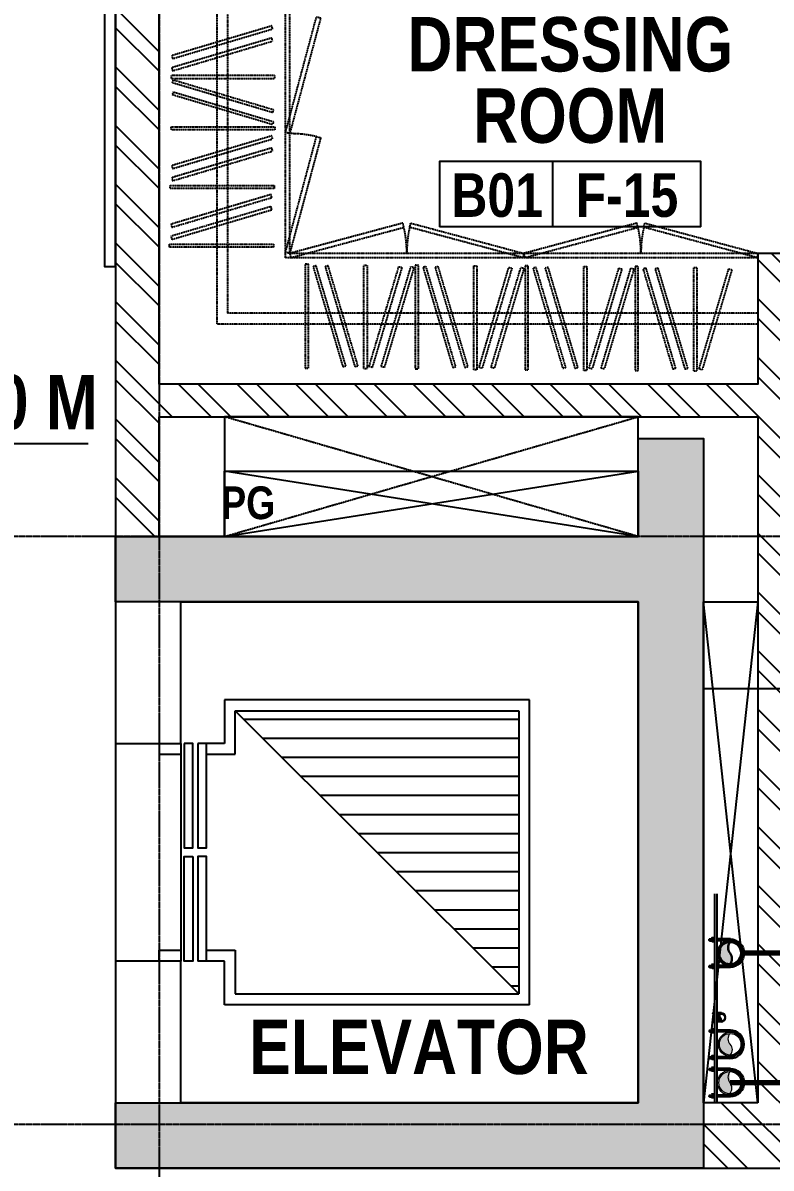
# Model space of a CAD drawing. Header units: millimetres. Extents: x -8500 to 104886, y -7800 to 56500.
# Drawn here: x 53925 to 57360, y 26300 to 31558 of the extents above; entities that cross this region are included whole.
import ezdxf
from ezdxf.enums import TextEntityAlignment as Align

# ---------------------------------------------------------------- set-up
doc = ezdxf.new("R2010")
doc.units = ezdxf.units.MM
doc.header["$LTSCALE"] = 10
doc.set_wipeout_variables(frame=1)
for name, pattern in [('1803 B01 Axis$0$CENTER2', [1.125, 0.75, -0.125, 0.125, -0.125]), ('1803 B01 b03$0$HIDDEN', [0.375, 0.25, -0.125]), ('ACISOWELD', [3, 2, -1]), ('CENTER', [2, 1.25, -0.25, 0.25, -0.25]), ('HIDDEN', [0.375, 0.25, -0.125])]:
    doc.linetypes.add(name, pattern=pattern)
for name, color, linetype in [('1803 B01 Axis$0$AXIS-MEP', 8, '1803 B01 Axis$0$CENTER2'), ('1803 B01 b03$0$COLS-AR', 4, 'Continuous'), ('1803 B01 b03$0$COLS-HATCH-AR', 251, 'Continuous'), ('1803 B01 b03$0$DIM-IN-AR', 251, 'Continuous'), ('1803 B01 b03$0$ELEV1-AR', 6, 'Continuous'), ('1803 B01 b03$0$HATCH-AR', 251, 'Continuous'), ('1803 B01 b03$0$HIDDEN-AR', 43, '1803 B01 b03$0$HIDDEN'), ('1803 B01 b03$0$OPEN-AR', 1, 'Continuous'), ('1803 B01 b03$0$TAG-GENERAL-AR', 181, 'Continuous'), ('1803 B01 b03$0$TAG-ROOM-AR', 181, 'Continuous'), ('1803 B01 b03$0$TXT-AR', 3, 'Continuous'), ('1803 B01 b03$0$WALL-AR', 7, 'Continuous'), ('1803 B01 b03$0$WALL-CAV-AR', 1, 'Continuous'), ('A-FURNITURE', 1, 'Continuous'), ('CEILING', 7, 'Continuous'), ('Ground Floor Plan$0$FURNITURE', 1, 'Continuous'), ('Ground Floor Plan$0$WIPEOUT', 8, 'Continuous'), ('ID-FUR', 1, 'Continuous'), ('ID-HATCH', 8, 'Continuous'), ('PIPE SUPPORT', 12, 'Continuous'), ('SH- WWP', 92, 'Continuous')]:
    doc.layers.add(name, color=color, linetype=linetype)
for name, color, linetype, lineweight in [('cws', 5, 'Continuous', 5), ('SH - CWS', 5, 'Continuous', 5), ('SH - SWP', 10, 'Continuous', 25), ('SH - WWP', 82, 'CENTER', 13), ('SH- SWP', 1, 'Continuous', 15), ('TOILET 3', 10, 'Continuous', 25)]:
    doc.layers.add(name, color=color, linetype=linetype, lineweight=lineweight)
doc.layers.add('Rain water', color=201, linetype='Continuous', lineweight=9, true_color=0xd761ff)
doc.layers.add('SH - RWP', color=201, linetype='Continuous', lineweight=9, true_color=0xd761ff)
doc.styles.add('1803 B01 b03$0$ARABIC1', font='sarb.shx')
doc.styles.add('1803 B01 b03$0$BOLD-SOFT', font='swisscb.ttf')
doc.dimstyles.new('1803 B01 b03$0$1-100', dxfattribs={"dimtxt": 180, "dimasz": 1, "dimexe": 0, "dimexo": 0, "dimgap": 60, "dimtad": 1, "dimdec": 8, "dimlfac": 0.001, "dimblk": '1803 B01 b03$0$DIM-END', "dimcen": 2.5, "dimse1": 1, "dimse2": 1, "dimclrd": 256, "dimclrt": 3, "dimadec": 0, "dimazin": 0, "dimtfac": 1, "dimtdec": 8, "dimtix": 1, "dimtmove": 2, "dimatfit": 0, "dimldrblk": '1803 B01 b03$0$LEADER-ARROW', "dimarcsym": 0})

# ---------------------------------------------------------------- blocks, each defined once
blk = doc.blocks.new('1803 B01 b03$0$1st cols')
at = {"layer": '1803 B01 b03$0$COLS-HATCH-AR'}
h = blk.add_hatch(color=256, dxfattribs=at)
h.dxf.hatch_style = 1
h.paths.add_polyline_path([(54350, 29200), (56750, 29200), (56750, 29650), (57050, 29650), (57050, 26300), (54350, 26300), (54350, 26600), (56750, 26600), (56750, 28900), (54350, 28900)])
at = {"layer": '1803 B01 b03$0$COLS-AR'}
blk.add_lwpolyline([(54350, 29200), (56750, 29200), (56750, 29650), (57050, 29650), (57050, 26300), (54350, 26300), (54350, 26600), (56750, 26600), (56750, 28900), (54350, 28900), (54350, 29200)], dxfattribs=at)
blk = doc.blocks.new('1803 B01 Axis$0$1803 B01 AXIS')
for p, q in [((54550, 55300), (54550, -5800)), ((85300, 29200), (-7300, 29200)), ((85300, 26500), (-7300, 26500))]:
    blk.add_line(p, q)
blk = doc.blocks.new('1803 B01 Axis')
at = {"layer": '1803 B01 Axis$0$AXIS-MEP'}
blk.add_blockref('1803 B01 Axis$0$1803 B01 AXIS', (0, 0), dxfattribs=at)
blk = doc.blocks.new('1803 B01 b03$0$ELEV')
at = {"layer": '1803 B01 b03$0$HATCH-AR'}
h = blk.add_hatch(dxfattribs=at)
h.set_pattern_fill('ANSI31', color=256, scale=700, angle=225)
h.set_pattern_definition([(270, (-428060.035, 1923094.69), (87.5, -9e-15), [])])
h.paths.add_polyline_path([(-650, 1450), (-650, 148.5), (650, 148.5)])
at = {"layer": '1803 B01 b03$0$ELEV1-AR'}
for p, q in [((-500, 1800), (-500, 1700)), ((-500, 1700), (500, 1700)), ((-500, 1500), (-500, 1622.5)), ((-450, 1582.5), (-450, 1450)), ((450, 1582.5), (450, 1450)), ((500, 1500), (500, 1622.5)), ((-700, 98.5), (-700, 1500)), ((-700, 1500), (-500, 1500)), ((700, 1500), (500, 1500)), ((700, 98.5), (700, 1500)), ((-450, 1450), (-650, 1450)), ((-650, 1450), (-650, 148.5)), ((450, 1450), (650, 1450)), ((650, 1450), (650, 148.5)), ((-650, 148.5), (650, 148.5)), ((700, 98.5), (-700, 98.5))]:
    blk.add_line(p, q, dxfattribs=at)
for points in [[(-500, 1800), (-450, 1800), (-450, 1700)], [(500, 1800), (450, 1800), (450, 1700)], [(500, 1700), (500, 1800), (500, 1800)], [(-500, 1622.5), (-20, 1622.5), (-20, 1582.5), (-500, 1582.5)], [(500, 1582.5), (20, 1582.5), (20, 1622.5), (500, 1622.5)]]:
    blk.add_lwpolyline(points, dxfattribs=at)
for points in [[(-500, 1685), (-20, 1685), (-20, 1645), (-500, 1645)], [(20, 1645), (500, 1645), (500, 1685), (20, 1685)]]:
    blk.add_lwpolyline(points, close=True, dxfattribs=at)
at = {"layer": '1803 B01 b03$0$HATCH-AR'}
blk.add_line((650, 148.5), (-650, 1450), dxfattribs=at)
blk = doc.blocks.new('1803 B01 b03$0$ROOM NO-TAG-100')
for p, q in [((-0.8, 0), (-0.8, 3)), ((6, 0), (-6, 0))]:
    blk.add_line(p, q)
blk.add_lwpolyline([(6, 0), (6, 3), (-6, 3), (-6, 0)])
at = {"color": 3, "style": '1803 B01 b03$0$ARABIC1'}
for p in [(0, 20.479), (0, 17.71), (0, 14.912)]:
    blk.add_attdef('---', text='', height=2, dxfattribs=at).set_placement(p, align=Align.CENTER)
at = {"style": '1803 B01 b03$0$BOLD-SOFT'}
for p in [(0, 10.525), (0, 7.134), (0, 3.857)]:
    blk.add_attdef('///', text='', height=2.5, dxfattribs=at).set_placement(p, align=Align.CENTER)
at = {"color": 9, "style": '1803 B01 b03$0$BOLD-SOFT'}
for tag, p in [('B00', (-3.358, 0.458)), ('X00', (2.603, 0.458))]:
    blk.add_attdef(tag, text='', height=2, dxfattribs=at).set_placement(p, align=Align.CENTER)
blk = doc.blocks.new('1803 B01 b03$0$DIM-END')
at = {"layer": '1803 B01 b03$0$DIM-IN-AR', "color": 1}
for p, q in [((0, -90), (0, 90)), ((-90, 0), (90, 0))]:
    blk.add_line(p, q, dxfattribs=at)
at = {"layer": '1803 B01 b03$0$DIM-IN-AR', "color": 1, "const_width": 7.5}
blk.add_lwpolyline([(63.6, 63.6), (-63.6, -63.6)], dxfattribs=at)
blk = doc.blocks.new('1803 B01 b03$0$LEADER-ARROW')
blk.add_solid([(-250, 41.7), (0, 0), (-250, -41.7)])
blk = doc.blocks.new('*U126')
blk.add_wipeout([(2145522, 546419.4), (2147022, 546419.4), (2147022, 546369.4), (2145522, 546369.4)]).dxf.layer = 'Ground Floor Plan$0$WIPEOUT'
at = {"layer": 'Ground Floor Plan$0$FURNITURE'}
blk.add_lwpolyline([(2145522, 546419.4), (2147022, 546419.4), (2147022, 546369.4), (2145522, 546369.4), (2145522, 546419.4)], dxfattribs=at)
blk = doc.blocks.new('*X209')
at = {"color": 0}
for p, q in [((113.6, 341.5), (113.7, 341.6)), ((113.7, 341.4), (114.3, 342)), ((113.8, 341.4), (114.3, 341.8)), ((113.9, 341.3), (114.3, 341.7)), ((114, 341.2), (114.3, 341.5)), ((114.1, 341.1), (114.3, 341.3)), ((114.2, 341), (114.3, 341.1)), ((114.3, 340.9), (114.3, 340.9))]:
    blk.add_line(p, q, dxfattribs=at)
blk = doc.blocks.new('fgdsgretr')
at = {"layer": 'PIPE SUPPORT', "lineweight": -3}
for p, q in [((-31800909.8, -21798524.9, 0), (-31800908.5, -21798523.5, 0)), ((-31800909.8, -21798524.9, 0), (-31800909.8, -21798534.1, 0)), ((-31800903, -21798523.5, 0), (-31800908.5, -21798523.5, 0)), ((-31800901.7, -21798524.9, 0), (-31800903, -21798523.5, 0)), ((-31800901.7, -21798524.9, 0), (-31800901.7, -21798534.1, 0)), ((-31800787.5, -21798524.9, 0), (-31800786.1, -21798523.5, 0)), ((-31800787.5, -21798524.9, 0), (-31800787.5, -21798534.1, 0)), ((-31800780.7, -21798523.5, 0), (-31800786.1, -21798523.5, 0)), ((-31800779.3, -21798524.9, 0), (-31800780.7, -21798523.5, 0)), ((-31800779.3, -21798524.9, 0), (-31800779.3, -21798534.1, 0)), ((-31800915.5, -21798545.6, 0), (-31800914.5, -21798544.7, 0)), ((-31800915.5, -21798547.2, 0), (-31800915.5, -21798545.6, 0)), ((-31800914.5, -21798536, 0), (-31800912.7, -21798534.1, 0)), ((-31800914.5, -21798544.7, 0), (-31800914.5, -21798536, 0)), ((-31800897, -21798544.7, 0), (-31800914.5, -21798544.7, 0)), ((-31800898.9, -21798534.1, 0), (-31800912.7, -21798534.1, 0)), ((-31800909.8, -21798621.2, 0), (-31800909.8, -21798560.4, 0)), ((-31800908.5, -21798544.8, 0), (-31800908.5, -21798538, 0)), ((-31800903, -21798537.9, 0), (-31800903, -21798544.8, 0)), ((-31800901.7, -21798618.6, 0), (-31800901.7, -21798560.4, 0)), ((-31800897, -21798536, 0), (-31800898.9, -21798534.1, 0)), ((-31800897, -21798544.7, 0), (-31800897, -21798536, 0)), ((-31800896, -21798545.6, 0), (-31800897, -21798544.7, 0)), ((-31800896, -21798547.2, 0), (-31800896, -21798545.6, 0)), ((-31800793.1, -21798545.6, 0), (-31800792.2, -21798544.7, 0)), ((-31800793.1, -21798547.2, 0), (-31800793.1, -21798545.6, 0)), ((-31800792.2, -21798536, 0), (-31800790.3, -21798534.1, 0)), ((-31800792.2, -21798544.7, 0), (-31800792.2, -21798536, 0)), ((-31800774.6, -21798544.7, 0), (-31800792.2, -21798544.7, 0)), ((-31800776.5, -21798534.1, 0), (-31800790.3, -21798534.1, 0)), ((-31800787.5, -21798618.6, 0), (-31800787.5, -21798560.4, 0)), ((-31800786.1, -21798544.8, 0), (-31800786.1, -21798538, 0)), ((-31800780.7, -21798537.9, 0), (-31800780.7, -21798544.8, 0)), ((-31800779.3, -21798621.2, 0), (-31800779.3, -21798560.4, 0)), ((-31800774.6, -21798536, 0), (-31800776.5, -21798534.1, 0)), ((-31800774.6, -21798544.7, 0), (-31800774.6, -21798536, 0)), ((-31800773.7, -21798545.6, 0), (-31800774.6, -21798544.7, 0)), ((-31800773.7, -21798547.2, 0), (-31800773.7, -21798545.6, 0)), ((-31800901.7, -21798591.9, 0), (-31800909.8, -21798591.9, 0)), ((-31800909.8, -21798604.1, 0), (-31800901.7, -21798604.1, 0)), ((-31800787.5, -21798591.9, 0), (-31800779.3, -21798591.9, 0)), ((-31800779.3, -21798604.1, 0), (-31800787.5, -21798604.1, 0))]:
    blk.add_line(p, q, dxfattribs=at)
for centre, radius, start, end in [((-31800905.5, -21798524.6, 0), 6.12, 225.7324, 259.057), ((-31800905, -21798524.4, 0), 4.83, 206.4189, 256.7878), ((-31800904.8, -21798521.8, 0), 4.84, 206.5263, 256.8201), ((-31800904.2, -21798522.5, 0), 2.53, 204.835, 250.1048), ((-31800912.4, -21798536, 0), 11.5, 20.8782, 55.7036), ((-31800903.3, -21798517.9, 0), 6.12, 248.1121, 259.057), ((-31800911.8, -21798535.9, 0), 13, 38.8166, 58.8099), ((-31800911.2, -21798535, 0), 13, 42.8195, 58.8099), ((-31800783.2, -21798524.6, 0), 6.12, 225.7324, 259.057), ((-31800782.6, -21798524.4, 0), 4.83, 206.4189, 256.7878), ((-31800782.4, -21798521.8, 0), 4.84, 206.5263, 256.8201), ((-31800781.9, -21798522.5, 0), 2.53, 204.835, 250.1048), ((-31800790, -21798536, 0), 11.5, 20.8782, 55.7036), ((-31800781, -21798517.9, 0), 6.12, 248.1121, 259.057), ((-31800789.4, -21798535.9, 0), 13, 38.8166, 58.8099), ((-31800788.9, -21798535, 0), 13, 42.8195, 58.8099), ((-31800914.8, -21798539.8, 0), 6.59, 15.7923, 59.2561), ((-31800913.4, -21798588, 0), 19.7, 54.3545, 79.9086), ((-31800913.4, -21798593.9, 0), 19.7, 54.3545, 79.9086), ((-31800913.4, -21798600.2, 0), 19.7, 54.3545, 79.9086), ((-31800907, -21798526.4, 0), 6.12, 242.8391, 259.057), ((-31800902.9, -21798538.7, 0), 5.65, 125.4061, 172.7073), ((-31800914.9, -21798543.5, 0), 13, 46.7187, 58.8099), ((-31800912.6, -21798537.3, 0), 8.97, 21.2252, 49.0426), ((-31800912.5, -21798538.5, 0), 11.4, 22.667, 55.5622), ((-31800909.4, -21798539.8, 0), 6.59, 15.7923, 59.5399), ((-31800896.7, -21798539.8, 0), 6.59, 120.7439, 164.2077), ((-31800887.8, -21798552.3, 0), 24.2, 234.3545, 234.9241), ((-31800887.8, -21798558.1, 0), 24.2, 234.3545, 234.9241), ((-31800792.5, -21798539.8, 0), 6.59, 15.7923, 59.2561), ((-31800784.7, -21798526.4, 0), 6.12, 242.8391, 259.057), ((-31800801.4, -21798552.3, 0), 24.2, 305.0759, 305.6455), ((-31800801.4, -21798558.1, 0), 24.2, 305.0759, 305.6455), ((-31800775.8, -21798588, 0), 19.7, 100.0914, 125.6455), ((-31800775.8, -21798593.9, 0), 19.7, 100.0914, 125.6455), ((-31800775.8, -21798600.2, 0), 19.7, 100.0914, 125.6455), ((-31800780.5, -21798538.7, 0), 5.65, 125.4061, 172.7073), ((-31800792.5, -21798543.5, 0), 13, 46.7187, 58.8099), ((-31800790.2, -21798537.3, 0), 8.97, 21.2252, 49.0426), ((-31800790.2, -21798538.5, 0), 11.4, 22.667, 55.5622), ((-31800787, -21798539.8, 0), 6.59, 15.7923, 59.5399), ((-31800774.3, -21798539.8, 0), 6.59, 120.7439, 164.2077), ((-31800896.1, -21798562.3, 0), 26.9, 239.3307, 258.3101), ((-31800844.6, -21798618.6, 0), 65.2, 180, 270), ((-31800887.8, -21798564.4, 0), 24.2, 234.3545, 234.9241), ((-31800844.6, -21798618.6, 0), 57.1, 180, 270), ((-31800844.6, -21798618.6, 0), 57.1, 270, 0), ((-31800844.6, -21798618.6, 0), 65.2, 270, 0), ((-31800793, -21798562.3, 0), 26.9, 281.6899, 300.6693), ((-31800801.4, -21798564.4, 0), 24.2, 305.0759, 305.6455)]:
    blk.add_arc(centre, radius, start, end, dxfattribs=at)
at = {"layer": 'PIPE SUPPORT', "lineweight": -3, "xscale": 4.727677600735238, "yscale": 4.727677600735238, "zscale": 4.727677600735238, "rotation": 89.99999999999996}
for p in [(-31799294.6, -21799074.6, 0), (-31799287.8, -21799074.6, 0), (-31799172.3, -21799074.6, 0), (-31799165.5, -21799074.6, 0)]:
    blk.add_blockref('*X209', p, dxfattribs=at)
blk = doc.blocks.new('dfgdgdgr')
at = {"layer": 'PIPE SUPPORT', "lineweight": -3}
for p, q in [((-31801062.4, -21798524.9, 0), (-31801061.1, -21798523.5, 0)), ((-31801062.4, -21798524.9, 0), (-31801062.4, -21798534.1, 0)), ((-31801055.6, -21798523.5, 0), (-31801061.1, -21798523.5, 0)), ((-31801054.3, -21798524.9, 0), (-31801055.6, -21798523.5, 0)), ((-31801054.3, -21798524.9, 0), (-31801054.3, -21798534.1, 0)), ((-31800940.1, -21798524.9, 0), (-31800938.7, -21798523.5, 0)), ((-31800940.1, -21798524.9, 0), (-31800940.1, -21798534.1, 0)), ((-31800933.3, -21798523.5, 0), (-31800938.7, -21798523.5, 0)), ((-31800932, -21798524.9, 0), (-31800933.3, -21798523.5, 0)), ((-31800932, -21798524.9, 0), (-31800932, -21798534.1, 0)), ((-31801068.1, -21798545.6, 0), (-31801067.1, -21798544.7, 0)), ((-31801068.1, -21798547.2, 0), (-31801068.1, -21798545.6, 0)), ((-31801067.1, -21798536, 0), (-31801065.3, -21798534.1, 0)), ((-31801067.1, -21798544.7, 0), (-31801067.1, -21798536, 0)), ((-31801049.6, -21798544.7, 0), (-31801067.1, -21798544.7, 0)), ((-31801051.5, -21798534.1, 0), (-31801065.3, -21798534.1, 0)), ((-31801062.4, -21798621.2, 0), (-31801062.4, -21798560.4, 0)), ((-31801061.1, -21798544.8, 0), (-31801061.1, -21798538, 0)), ((-31801055.6, -21798537.9, 0), (-31801055.6, -21798544.8, 0)), ((-31801054.3, -21798618.6, 0), (-31801054.3, -21798560.4, 0)), ((-31801049.6, -21798536, 0), (-31801051.5, -21798534.1, 0)), ((-31801049.6, -21798544.7, 0), (-31801049.6, -21798536, 0)), ((-31801048.6, -21798545.6, 0), (-31801049.6, -21798544.7, 0)), ((-31801048.6, -21798547.2, 0), (-31801048.6, -21798545.6, 0)), ((-31800945.7, -21798545.6, 0), (-31800944.8, -21798544.7, 0)), ((-31800945.7, -21798547.2, 0), (-31800945.7, -21798545.6, 0)), ((-31800944.8, -21798536, 0), (-31800942.9, -21798534.1, 0)), ((-31800944.8, -21798544.7, 0), (-31800944.8, -21798536, 0)), ((-31800927.2, -21798544.7, 0), (-31800944.8, -21798544.7, 0)), ((-31800929.1, -21798534.1, 0), (-31800942.9, -21798534.1, 0)), ((-31800940.1, -21798618.6, 0), (-31800940.1, -21798560.4, 0)), ((-31800938.7, -21798544.8, 0), (-31800938.7, -21798538, 0)), ((-31800933.3, -21798537.9, 0), (-31800933.3, -21798544.8, 0)), ((-31800932, -21798621.2, 0), (-31800932, -21798560.4, 0)), ((-31800927.2, -21798536, 0), (-31800929.1, -21798534.1, 0)), ((-31800927.2, -21798544.7, 0), (-31800927.2, -21798536, 0)), ((-31800926.3, -21798545.6, 0), (-31800927.2, -21798544.7, 0)), ((-31800926.3, -21798547.2, 0), (-31800926.3, -21798545.6, 0)), ((-31801054.3, -21798591.9, 0), (-31801062.4, -21798591.9, 0)), ((-31801062.4, -21798604.1, 0), (-31801054.3, -21798604.1, 0)), ((-31800940.1, -21798591.9, 0), (-31800932, -21798591.9, 0)), ((-31800932, -21798604.1, 0), (-31800940.1, -21798604.1, 0))]:
    blk.add_line(p, q, dxfattribs=at)
for centre, radius, start, end in [((-31801058.1, -21798524.6, 0), 6.12, 225.7324, 259.057), ((-31801057.6, -21798524.4, 0), 4.83, 206.4189, 256.7878), ((-31801057.4, -21798521.8, 0), 4.84, 206.5263, 256.8201), ((-31801056.8, -21798522.5, 0), 2.53, 204.835, 250.1048), ((-31801065, -21798536, 0), 11.5, 20.8782, 55.7036), ((-31801055.9, -21798517.9, 0), 6.12, 248.1121, 259.057), ((-31801064.4, -21798535.9, 0), 13, 38.8166, 58.8099), ((-31801063.8, -21798535, 0), 13, 42.8195, 58.8099), ((-31800935.8, -21798524.6, 0), 6.12, 225.7324, 259.057), ((-31800935.2, -21798524.4, 0), 4.83, 206.4189, 256.7878), ((-31800935, -21798521.8, 0), 4.84, 206.5263, 256.8201), ((-31800934.5, -21798522.5, 0), 2.53, 204.835, 250.1048), ((-31800942.6, -21798536, 0), 11.5, 20.8782, 55.7036), ((-31800933.6, -21798517.9, 0), 6.12, 248.1121, 259.057), ((-31800942, -21798535.9, 0), 13, 38.8166, 58.8099), ((-31800941.5, -21798535, 0), 13, 42.8195, 58.8099), ((-31801067.4, -21798539.8, 0), 6.59, 15.7923, 59.2561), ((-31801066, -21798588, 0), 19.7, 54.3545, 79.9086), ((-31801066, -21798593.9, 0), 19.7, 54.3545, 79.9086), ((-31801066, -21798600.2, 0), 19.7, 54.3545, 79.9086), ((-31801059.6, -21798526.4, 0), 6.12, 242.8391, 259.057), ((-31801055.5, -21798538.7, 0), 5.65, 125.4061, 172.7073), ((-31801067.5, -21798543.5, 0), 13, 46.7187, 58.8099), ((-31801065.2, -21798537.3, 0), 8.97, 21.2252, 49.0426), ((-31801065.1, -21798538.5, 0), 11.4, 22.667, 55.5622), ((-31801062, -21798539.8, 0), 6.59, 15.7923, 59.5399), ((-31801049.3, -21798539.8, 0), 6.59, 120.7439, 164.2077), ((-31801040.4, -21798552.3, 0), 24.2, 234.3545, 234.9241), ((-31801040.4, -21798558.1, 0), 24.2, 234.3545, 234.9241), ((-31800945.1, -21798539.8, 0), 6.59, 15.7923, 59.2561), ((-31800937.3, -21798526.4, 0), 6.12, 242.8391, 259.057), ((-31800954, -21798552.3, 0), 24.2, 305.0759, 305.6455), ((-31800954, -21798558.1, 0), 24.2, 305.0759, 305.6455), ((-31800928.4, -21798588, 0), 19.7, 100.0914, 125.6455), ((-31800928.4, -21798593.9, 0), 19.7, 100.0914, 125.6455), ((-31800928.4, -21798600.2, 0), 19.7, 100.0914, 125.6455), ((-31800933.1, -21798538.7, 0), 5.65, 125.4061, 172.7073), ((-31800945.2, -21798543.5, 0), 13, 46.7187, 58.8099), ((-31800942.8, -21798537.3, 0), 8.97, 21.2252, 49.0426), ((-31800942.8, -21798538.5, 0), 11.4, 22.667, 55.5622), ((-31800939.6, -21798539.8, 0), 6.59, 15.7923, 59.5399), ((-31800927, -21798539.8, 0), 6.59, 120.7439, 164.2077), ((-31801048.7, -21798562.3, 0), 26.9, 239.3307, 258.3101), ((-31800997.2, -21798618.6, 0), 65.2, 180, 270), ((-31801040.4, -21798564.4, 0), 24.2, 234.3545, 234.9241), ((-31800997.2, -21798618.6, 0), 57.1, 180, 270), ((-31800997.2, -21798618.6, 0), 57.1, 270, 0), ((-31800997.2, -21798618.6, 0), 65.2, 270, 0), ((-31800945.7, -21798562.3, 0), 26.9, 281.6899, 300.6693), ((-31800954, -21798564.4, 0), 24.2, 305.0759, 305.6455)]:
    blk.add_arc(centre, radius, start, end, dxfattribs=at)
at = {"layer": 'PIPE SUPPORT', "lineweight": -3, "xscale": 4.727677600735238, "yscale": 4.727677600735238, "zscale": 4.727677600735238, "rotation": 89.99999999999996}
for p in [(-31799447.2, -21799074.6, 0), (-31799440.4, -21799074.6, 0), (-31799324.9, -21799074.6, 0), (-31799318.1, -21799074.6, 0)]:
    blk.add_blockref('*X209', p, dxfattribs=at)
blk = doc.blocks.new('gbgfb')
at = {"layer": 'cws', "linetype": 'Continuous'}
blk.add_hatch(color=256, dxfattribs=at).paths.add_polyline_path([(-15.4, 0, -1), (15.4, 0, 0.417357), (0, 0, -0.417357)])
at = {"layer": 'cws', "linetype": 'Continuous', "lineweight": 9}
for radius in [17.1, 15.4]:
    blk.add_circle((0, 0), radius, dxfattribs=at)
blk = doc.blocks.new('*X213')
at = {"color": 0}
for p, q in [((113.6, 341.5), (113.7, 341.6)), ((113.7, 341.4), (114.3, 342)), ((113.8, 341.4), (114.3, 341.8)), ((113.9, 341.3), (114.3, 341.7)), ((114, 341.2), (114.3, 341.5)), ((114.1, 341.1), (114.3, 341.3)), ((114.2, 341), (114.3, 341.1)), ((114.3, 340.9), (114.3, 340.9))]:
    blk.add_line(p, q, dxfattribs=at)
blk = doc.blocks.new('gdfgretgr')
at = {"layer": 'PIPE SUPPORT', "lineweight": 25}
for p, q in [((-31800588.4, -21798653.4), (-31800569.8, -21798653.4)), ((-31800587.6, -21798655.9), (-31800569.8, -21798655.9)), ((-31800583.1, -21798653.4), (-31800583.1, -21798655.9)), ((-31800579.3, -21798655.9), (-31800579.3, -21798653.4)), ((-31800556.6, -21798651.6), (-31800556.1, -21798651.6)), ((-31800556.6, -21798657.7), (-31800556.1, -21798657.7)), ((-31800556.1, -21798651.6), (-31800555.8, -21798651.9)), ((-31800556.1, -21798657.7), (-31800555.8, -21798657.4)), ((-31800553.7, -21798653.8), (-31800555.9, -21798653.8)), ((-31800555.9, -21798655.5), (-31800553.7, -21798655.5)), ((-31800555.8, -21798651.9), (-31800553.1, -21798651.9)), ((-31800555.8, -21798651.9), (-31800555.8, -21798657.4)), ((-31800555.8, -21798657.4), (-31800553.1, -21798657.4)), ((-31800553.1, -21798651.9), (-31800552.5, -21798652.5)), ((-31800553.1, -21798657.4), (-31800552.5, -21798656.8)), ((-31800552.5, -21798652.5), (-31800552.5, -21798656.8)), ((-31800549.6, -21798653.4), (-31800552.5, -21798653.4)), ((-31800549.6, -21798655.9), (-31800552.5, -21798655.9)), ((-31800549.6, -21798653.4), (-31800549.2, -21798653.8)), ((-31800549.6, -21798655.9), (-31800549.2, -21798655.5)), ((-31800549.2, -21798653.8), (-31800549.2, -21798655.5)), ((-31800588.4, -21798694.1), (-31800569.8, -21798694.1)), ((-31800587.6, -21798691.5), (-31800569.8, -21798691.5)), ((-31800583.1, -21798694.1), (-31800583.1, -21798691.5)), ((-31800579.3, -21798691.5), (-31800579.3, -21798694.1)), ((-31800556.6, -21798689.8), (-31800556.1, -21798689.8)), ((-31800556.6, -21798695.8), (-31800556.1, -21798695.8)), ((-31800556.1, -21798689.8), (-31800555.8, -21798690.1)), ((-31800556.1, -21798695.8), (-31800555.8, -21798695.5)), ((-31800553.7, -21798692), (-31800555.9, -21798692)), ((-31800555.9, -21798693.7), (-31800553.7, -21798693.7)), ((-31800555.8, -21798690.1), (-31800553.1, -21798690.1)), ((-31800555.8, -21798690.1), (-31800555.8, -21798695.5)), ((-31800555.8, -21798695.5), (-31800553.1, -21798695.5)), ((-31800553.1, -21798690.1), (-31800552.5, -21798690.7)), ((-31800553.1, -21798695.5), (-31800552.5, -21798695)), ((-31800552.5, -21798690.7), (-31800552.5, -21798695)), ((-31800549.6, -21798691.5), (-31800552.5, -21798691.5)), ((-31800549.6, -21798694.1), (-31800552.5, -21798694.1)), ((-31800549.6, -21798691.5), (-31800549.2, -21798692)), ((-31800549.6, -21798694.1), (-31800549.2, -21798693.7)), ((-31800549.2, -21798692), (-31800549.2, -21798693.7))]:
    blk.add_line(p, q, dxfattribs=at)
for centre, radius, start, end in [((-31800587.6, -21798673.7), 20.3, 90, 180), ((-31800587.6, -21798673.7), 20.3, 180, 270), ((-31800587.6, -21798673.7), 17.8, 90, 180), ((-31800587.6, -21798673.7), 17.8, 180, 270), ((-31800570.1, -21798657.7), 8.37, 149.3307, 168.3101), ((-31800570.7, -21798660.3), 7.55, 144.3545, 144.9241), ((-31800581.8, -21798652.3), 6.15, 324.3545, 349.9086), ((-31800579.9, -21798652.3), 6.15, 324.3545, 349.9086), ((-31800568.7, -21798660.3), 7.55, 144.3545, 144.9241), ((-31800566.9, -21798660.3), 7.55, 144.3545, 144.9241), ((-31800578, -21798652.3), 6.15, 324.3545, 349.9086), ((-31800554.3, -21798651.8), 2.05, 285.7923, 329.2561), ((-31800554.3, -21798655.8), 2.05, 30.4601, 74.2077), ((-31800554, -21798653.8), 1.76, 277.2927, 324.5939), ((-31800554.3, -21798657.5), 2.05, 30.7439, 74.2077), ((-31800553.9, -21798656.8), 3.55, 34.4378, 67.333), ((-31800553.5, -21798656.8), 2.8, 40.9574, 68.7748), ((-31800555.5, -21798657.5), 4.04, 31.1901, 43.2813), ((-31800550.1, -21798655.1), 1.91, 190.943, 207.1609), ((-31800553.1, -21798656.7), 3.58, 34.2964, 69.1218), ((-31800549.6, -21798654.6), 1.91, 190.943, 224.2676), ((-31800549.5, -21798654.4), 1.5, 193.2122, 243.5811), ((-31800553.1, -21798656.6), 4.04, 31.1901, 51.1834), ((-31800548.7, -21798654.4), 1.51, 193.1799, 243.4737), ((-31800552.8, -21798656.4), 4.04, 31.1901, 47.1805), ((-31800548.9, -21798654.2), 0.789, 199.8952, 245.165), ((-31800547.5, -21798653.9), 1.91, 190.943, 201.8879), ((-31800570.1, -21798689.8), 8.37, 191.6899, 210.6693), ((-31800570.7, -21798687.2), 7.55, 215.0759, 215.6455), ((-31800581.8, -21798695.2), 6.15, 10.0914, 35.6455), ((-31800568.7, -21798687.2), 7.55, 215.0759, 215.6455), ((-31800579.9, -21798695.2), 6.15, 10.0914, 35.6455), ((-31800566.9, -21798687.2), 7.55, 215.0759, 215.6455), ((-31800578, -21798695.2), 6.15, 10.0914, 35.6455), ((-31800554.3, -21798690), 2.05, 285.7923, 329.2561), ((-31800554.3, -21798693.9), 2.05, 30.4601, 74.2077), ((-31800554, -21798691.9), 1.76, 277.2927, 324.5939), ((-31800554.3, -21798695.6), 2.05, 30.7439, 74.2077), ((-31800553.9, -21798694.9), 3.55, 34.4378, 67.333), ((-31800553.5, -21798694.9), 2.8, 40.9574, 68.7748), ((-31800555.5, -21798695.7), 4.04, 31.1901, 43.2813), ((-31800550.1, -21798693.2), 1.91, 190.943, 207.1609), ((-31800553.1, -21798694.9), 3.58, 34.2964, 69.1218), ((-31800549.6, -21798692.7), 1.91, 190.943, 224.2676), ((-31800549.5, -21798692.6), 1.5, 193.2122, 243.5811), ((-31800553.1, -21798694.7), 4.04, 31.1901, 51.1834), ((-31800548.7, -21798692.5), 1.51, 193.1799, 243.4737), ((-31800552.8, -21798694.5), 4.04, 31.1901, 47.1805), ((-31800548.9, -21798692.3), 0.789, 199.8952, 245.165), ((-31800547.5, -21798692), 1.91, 190.943, 201.8879)]:
    blk.add_arc(centre, radius, start, end, dxfattribs=at)
at = {"layer": 'PIPE SUPPORT', "lineweight": 25, "xscale": -1.473561849579814, "yscale": 1.473561849579814, "zscale": 1.473561849579814, "rotation": 180}
for p in [(-31800721, -21798150.4), (-31800721, -21798152.5), (-31800721, -21798188.5), (-31800721, -21798190.6)]:
    blk.add_blockref('*X213', p, dxfattribs=at)
blk = doc.blocks.new('A$C4B8E26CD')
at = {"layer": 'Rain water'}
blk.add_hatch(color=256, dxfattribs=at).paths.add_polyline_path([(0, 2, -1), (0, -2, 0.417357), (0, 0, -0.417357)])
for radius in [2.23, 2]:
    blk.add_circle((0, 0), radius, dxfattribs=at)
for centre, start, end in [((0.99, 1), 134.6929, 225.3071), ((-0.99, -1), 314.6929, 45.3071)]:
    blk.add_arc(centre, 1.41, start, end, dxfattribs=at)
blk = doc.blocks.new('A$C193A5146')
at = {"layer": 'SH - SWP', "lineweight": 15}
h = blk.add_hatch(color=256, dxfattribs=at)
edge = h.paths.add_edge_path()
edge.add_ellipse((-1, 1.25), major_axis=(-1.13, 1.13), ratio=1, start_angle=96.3386, end_angle=173.6614, ccw=False)
edge.add_ellipse((0, 0), major_axis=(1.41, 1.41), ratio=1, start_angle=-45, end_angle=135, ccw=False)
edge.add_ellipse((1, -1.25), major_axis=(1.13, 1.13), ratio=1, start_angle=6.3386, end_angle=83.6614)
for radius in [2.25, 2]:
    blk.add_circle((0, 0), radius, dxfattribs=at)
for centre, start, end in [((1, -1.25), 51.3386, 128.6614), ((-1, 1.25), 231.3386, 308.6614)]:
    blk.add_arc(centre, 1.6, start, end, dxfattribs=at)
blk = doc.blocks.new('A$C03973A2D')
at = {"layer": 'SH- WWP', "lineweight": 30}
h = blk.add_hatch(color=256, dxfattribs=at)
edge = h.paths.add_edge_path()
edge.add_ellipse((-1, 1.25), major_axis=(-1.13, 1.13), ratio=1, start_angle=96.3386, end_angle=173.6614, ccw=False)
edge.add_ellipse((0, 0), major_axis=(1.41, 1.41), ratio=1, start_angle=-45, end_angle=135, ccw=False)
edge.add_ellipse((1, -1.25), major_axis=(1.13, 1.13), ratio=1, start_angle=6.3386, end_angle=83.6614)
for radius in [2.25, 2]:
    blk.add_circle((0, 0), radius, dxfattribs=at)
for centre, start, end in [((1, -1.25), 51.3386, 128.6614), ((-1, 1.25), 231.3386, 308.6614)]:
    blk.add_arc(centre, 1.6, start, end, dxfattribs=at)

msp = doc.modelspace()

# ---------------------------------------------------------------- linework, layer by layer
at = {"layer": '1803 B01 b03$0$HIDDEN-AR'}
for p, q in [((54850, 29200), (56750, 29750)), ((56750, 29200), (54850, 29750))]:
    msp.add_line(p, q, dxfattribs=at)
msp.add_lwpolyline([(56750, 29750), (54850, 29750), (54850, 29200), (56750, 29200)], close=True, dxfattribs=at)
at = {"layer": '1803 B01 b03$0$OPEN-AR'}
for p, q in [((54850, 29200), (56750, 29500)), ((56750, 29200), (54850, 29500)), ((57300, 26600), (57050, 28900)), ((57300, 28900), (57050, 26600))]:
    msp.add_line(p, q, dxfattribs=at)
for points in [[(56750, 29200), (54850, 29200), (54850, 29500), (56750, 29500)], [(57300, 26600), (57050, 26600), (57050, 28900), (57300, 28900)]]:
    msp.add_lwpolyline(points, close=True, dxfattribs=at)
at = {"layer": '1803 B01 b03$0$WALL-AR'}
for points in [[(54350, 35400), (54350, 28250), (54650, 28250), (54650, 28900), (56750, 28900), (56750, 26600), (54650, 26600), (54650, 27250), (54350, 27250), (54350, 26300), (63850, 26300)], [(63550, 26600), (57450, 26600), (57450, 30350), (57450, 30350), (57550, 30350), (57550, 30500), (57300, 30500), (57300, 29900), (54550, 29900), (54550, 35200)]]:
    msp.add_lwpolyline(points, dxfattribs=at)
at = {"layer": '1803 B01 b03$0$WALL-CAV-AR'}
msp.add_lwpolyline([(56750, 29200), (54550, 29200), (54550, 29750), (57300, 29750), (57300, 26600)], dxfattribs=at)
at = {"layer": 'CEILING'}
msp.add_lwpolyline([(54550, 35200), (57550, 35200), (57550, 34350), (59600, 34350), (59600, 32655), (59800, 32655), (59800, 34300), (66050, 34300), (66050, 29900), (59800, 29900), (59800, 31545), (59600, 31545), (59600, 29900), (58900, 29900), (58900, 30500), (57300, 30500), (57300, 29900), (54550, 29900)], close=True, dxfattribs=at)
at = {"layer": 'ID-FUR', "color": 8, "linetype": 'HIDDEN', "ltscale": 0.5}
for p, q in [((54815, 34685), (54815, 30175)), ((54865, 34635), (54865, 30225)), ((55130, 30480), (55130, 34370)), ((55150, 30500), (55150, 34350)), ((57300, 30500), (55150, 30500)), ((57300, 30480), (55130, 30480)), ((57300, 30225), (54865, 30225)), ((57300, 30175), (54815, 30175))]:
    msp.add_line(p, q, dxfattribs=at)
for points in [[(55130.7, 31055.2), (55273, 31586.4), (55292.3, 31581.3), (55150, 31050)], [(55130.7, 30505.2), (55273, 31036.4), (55292.3, 31031.3), (55150, 30500)], [(55155.2, 30480.7), (55674.4, 30619.8), (55669.2, 30639.1), (55150, 30500)], [(56219.8, 30480.7), (55700.6, 30619.8), (55705.8, 30639.1), (56225, 30500)], [(56230.2, 30480.7), (56749.4, 30619.8), (56744.2, 30639.1), (56225, 30500)], [(57294.8, 30480.7), (56775.6, 30619.8), (56780.8, 30639.1), (57300, 30500)]]:
    msp.add_lwpolyline(points, close=True, dxfattribs=at)
for points in [[(55067.8, 31544.6), (54608.5, 31408.2), (54612.3, 31394.1), (55071.5, 31530.6), (55067.8, 31544.6)], [(55067.8, 31489.1), (54608.5, 31352.6), (54612.3, 31338.6), (55071.5, 31475), (55067.8, 31489.1)], [(55082.2, 31317), (54605, 31317), (54605, 31302.5), (55082.2, 31302.5), (55082.2, 31317)], [(55071.3, 31146.5), (54612.1, 31283), (54615.8, 31297), (55075.1, 31160.6), (55071.3, 31146.5)], [(55071.3, 31091), (54612.1, 31227.4), (54615.8, 31241.5), (55075.1, 31105), (55071.3, 31091)], [(55082.2, 31066.8), (54605, 31066.8), (54605, 31081.3), (55082.2, 31081.3), (55082.2, 31066.8)], [(55067.8, 31039.7), (54608.5, 30903.2), (54612.3, 30889.2), (55071.5, 31025.7), (55067.8, 31039.7)], [(55067.8, 30984.2), (54608.5, 30847.7), (54612.3, 30833.6), (55071.5, 30970.1), (55067.8, 30984.2)], [(55078.6, 30797.5), (54601.4, 30797.5), (54601.4, 30812.1), (55078.6, 30812.1), (55078.6, 30797.5)], [(55064.2, 30770.4), (54604.9, 30634), (54608.7, 30619.9), (55068, 30756.4), (55064.2, 30770.4)], [(55064.2, 30714.9), (54604.9, 30578.4), (54608.7, 30564.4), (55068, 30700.8), (55064.2, 30714.9)], [(55075.1, 30528.3), (54597.8, 30528.3), (54597.8, 30542.8), (55075.1, 30542.8), (55075.1, 30528.3)], [(55235.7, 29972.8), (55235.7, 30450.1), (55221.1, 30450.1), (55221.1, 29972.8), (55235.7, 29972.8)], [(55490.4, 29969.3), (55490.4, 30446.5), (55504.9, 30446.5), (55504.9, 29969.3), (55490.4, 29969.3)], [(55740.6, 29969.3), (55740.6, 30446.5), (55726, 30446.5), (55726, 29969.3), (55740.6, 29969.3)], [(55407.7, 29983.7), (55271.3, 30443), (55257.2, 30439.2), (55393.7, 29979.9), (55407.7, 29983.7)], [(55463.3, 29983.7), (55326.8, 30443), (55312.8, 30439.2), (55449.2, 29979.9), (55463.3, 29983.7)], [(55514.6, 29980.1), (55651, 30439.4), (55665.1, 30435.6), (55528.6, 29976.4), (55514.6, 29980.1)], [(55570.1, 29980.1), (55706.6, 30439.4), (55720.6, 30435.6), (55584.2, 29976.4), (55570.1, 29980.1)], [(55912.7, 29980.1), (55776.2, 30439.4), (55762.2, 30435.6), (55898.6, 29976.4), (55912.7, 29980.1)], [(55968.2, 29980.1), (55831.8, 30439.4), (55817.7, 30435.6), (55954.2, 29976.4), (55968.2, 29980.1)], [(55995.3, 29965.7), (55995.3, 30442.9), (56009.8, 30442.9), (56009.8, 29965.7), (55995.3, 29965.7)], [(56019.5, 29976.5), (56156, 30435.8), (56170, 30432.1), (56033.6, 29972.8), (56019.5, 29976.5)], [(56075, 29976.5), (56211.5, 30435.8), (56225.6, 30432.1), (56089.1, 29972.8), (56075, 29976.5)], [(56245.5, 29965.7), (56245.5, 30442.9), (56231, 30442.9), (56231, 29965.7), (56245.5, 29965.7)], [(56417.6, 29976.5), (56281.1, 30435.8), (56267.1, 30432.1), (56403.6, 29972.8), (56417.6, 29976.5)], [(56473.2, 29976.5), (56336.7, 30435.8), (56322.6, 30432.1), (56459.1, 29972.8), (56473.2, 29976.5)], [(56500.2, 29962.1), (56500.2, 30439.3), (56514.8, 30439.3), (56514.8, 29962.1), (56500.2, 29962.1)], [(56524.4, 29973), (56660.9, 30432.2), (56674.9, 30428.5), (56538.5, 29969.2), (56524.4, 29973)], [(56580, 29973), (56716.4, 30432.2), (56730.5, 30428.5), (56594, 29969.2), (56580, 29973)], [(56750.5, 29962.1), (56750.5, 30439.3), (56735.9, 30439.3), (56735.9, 29962.1), (56750.5, 29962.1)], [(56922.5, 29973), (56786.1, 30432.2), (56772, 30428.5), (56908.5, 29969.2), (56922.5, 29973)], [(56978.1, 29973), (56841.6, 30432.2), (56827.6, 30428.5), (56964, 29969.2), (56978.1, 29973)], [(57005.2, 29958.5), (57005.2, 30435.8), (57019.7, 30435.8), (57019.7, 29958.5), (57005.2, 29958.5)], [(57029.4, 29969.4), (57165.8, 30428.7), (57179.9, 30424.9), (57043.4, 29965.6), (57029.4, 29969.4)]]:
    msp.add_lwpolyline(points, dxfattribs=at)
for centre, radius, start, end in [((55150, 30485.3), 564.7, 77.417, 90), ((55134.8, 30500), 552.7, 0, 12.5177), ((56240.2, 30500), 552.7, 167.4823, 180), ((56209.8, 30500), 552.7, 0, 12.5177), ((57315.2, 30500), 552.7, 167.4823, 180)]:
    msp.add_arc(centre, radius, start, end, dxfattribs=at)
at = {"layer": 'PIPE SUPPORT', "linetype": 'ByBlock'}
for points in [[(57100, 27559.5), (57100, 26600)], [(57100, 27559.5), (57100, 26600)], [(57113.2, 26600), (57113.2, 27559.3)], [(57113.2, 26600), (57113.2, 27559.3)]]:
    msp.add_lwpolyline(points, dxfattribs=at)
at = {"layer": 'SH - SWP', "linetype": 'ACISOWELD', "ltscale": 10, "const_width": 25}
msp.add_lwpolyline([(60178.2, 26692.5), (57170.8, 26692.5)], dxfattribs=at)
at = {"layer": 'SH - WWP', "linetype": 'CENTER', "ltscale": 25, "const_width": 25}
msp.add_lwpolyline([(57222.2, 27287.8), (62845.6, 27287.8)], dxfattribs=at)
at = {"layer": 'TOILET 3'}
msp.add_lwpolyline([(59300, 28500), (57050, 28500), (57050, 26300), (59300, 26300)], close=True, dxfattribs=at)

# ---------------------------------------------------------------- block references
at = {"extrusion": (0, 0, -1), "zscale": -1, "rotation": 270}
msp.add_blockref('1803 B01 b03$0$ELEV', (-56350, 27750), dxfattribs=at)
at = {"layer": '1803 B01 b03$0$COLS-AR'}
msp.add_blockref('1803 B01 b03$0$1st cols', (0, 0), dxfattribs=at)
at = {"layer": '1803 B01 b03$0$TAG-ROOM-AR'}
ref = msp.add_blockref('1803 B01 b03$0$ROOM NO-TAG-100', (56438.2, 30622), dxfattribs=dict(at, xscale=100, yscale=100, zscale=100))
ref.add_attrib('X00', 'F-15', dxfattribs={"layer": '0', "color": 9, "height": 200, "style": '1803 B01 b03$0$BOLD-SOFT'}).set_placement((56698.5, 30667.8), align=Align.CENTER)
ref.add_attrib('B00', 'B01', dxfattribs={"layer": '0', "color": 9, "height": 200, "style": '1803 B01 b03$0$BOLD-SOFT'}).set_placement((56102.5, 30667.8), align=Align.CENTER)
ref.add_attrib('///', 'ROOM', dxfattribs={"layer": '0', "height": 250, "style": '1803 B01 b03$0$BOLD-SOFT'}).set_placement((56438.2, 31007.7), align=Align.CENTER)
ref.add_attrib('///', 'DRESSING', dxfattribs={"layer": '0', "height": 250, "style": '1803 B01 b03$0$BOLD-SOFT'}).set_placement((56438.2, 31335.4), align=Align.CENTER)
at = {"layer": 'ID-FUR', "color": 8, "linetype": 'HIDDEN', "ltscale": 0.5}
msp.add_blockref('1803 B01 Axis', (0, 0), dxfattribs=at)
at = {"layer": 'PIPE SUPPORT', "color": 5, "linetype": 'Continuous', "lineweight": 53, "ltscale": 0.6, "xscale": -1}
for name, p, rotation in [('dfgdgdgr', (-21741447.1, -31773710.2, 0), 89.99999999999991), ('dfgdgdgr', (-21741447.1, -31773710.2, 0), 89.99999999999991), ('fgdsgretr', (-21741447.1, -31774152.1, 0), 89.99999999999996), ('fgdsgretr', (-21741447.1, -31774152.1, 0), 89.99999999999996)]:
    msp.add_blockref(name, p, dxfattribs=dict(at, rotation=rotation))
at = {"layer": 'PIPE SUPPORT', "lineweight": 25, "rotation": 180}
msp.add_blockref('gdfgretgr', (-31743456.6, -21771681.9), dxfattribs=at)
msp.add_blockref('gdfgretgr', (-31743456.6, -21771681.9), dxfattribs=at)
at = {"layer": 'PIPE SUPPORT', "color": 5, "linetype": 'Continuous', "lineweight": 53, "ltscale": 0.6, "rotation": 90.00000000000006}
msp.add_blockref('fgdsgretr', (-21741447.2, 31827713, 0), dxfattribs=at)
msp.add_blockref('fgdsgretr', (-21741447.2, 31827713, 0), dxfattribs=at)
at = {"layer": 'SH - CWS', "lineweight": 0, "xscale": 1.006446246620916, "yscale": 1.006446246620916, "zscale": 1.006446246620916, "rotation": 90.00000000000006}
msp.add_blockref('gbgfb', (57131.5, 26991.8), dxfattribs=at)
at = {"layer": 'SH - RWP', "linetype": 'ByBlock', "lineweight": 40, "ltscale": 1e-05, "extrusion": (0, 0, -1), "xscale": -24.75743759813302, "yscale": 24.75743759813302, "zscale": -24.75743759813302, "rotation": 180}
msp.add_blockref('A$C4B8E26CD', (-57172.4, 26868.7), dxfattribs=at)
at = {"layer": 'SH- SWP', "lineweight": 30, "xscale": 25.41988123074548, "yscale": 25.41988123074548, "zscale": 25.41988123074548, "rotation": 89.99999999999996}
msp.add_blockref('A$C193A5146', (57170.8, 26692.2), dxfattribs=at)
at = {"layer": 'SH- WWP', "lineweight": 30, "xscale": 25.41988123074548, "yscale": 25.41988123074548, "zscale": 25.41988123074548, "rotation": 89.99999999999996}
msp.add_blockref('A$C03973A2D', (57171.5, 27287, 0), dxfattribs=at)

# ---------------------------------------------------------------- texts
at = {"layer": '1803 B01 b03$0$TXT-AR', "style": '1803 B01 b03$0$BOLD-SOFT'}
for s, height, p in [('WALL HEIGHT 1.80 M ', 250, (51325.7, 29692.4)), ('PG', 150, (54835.4, 29279.9))]:
    msp.add_text(s, height=height, dxfattribs=at).set_placement(p)
at = {"layer": '1803 B01 b03$0$TXT-AR', "insert": (54963.8, 26981.8), "char_height": 250, "width": 2623.5, "attachment_point": 1, "style": '1803 B01 b03$0$BOLD-SOFT'}
msp.add_mtext('ELEVATOR', dxfattribs=at)

# ---------------------------------------------------------------- leaders
at = {"layer": '1803 B01 b03$0$TAG-GENERAL-AR'}
msp.add_leader([(51172.3, 29005.3), (51457.2, 29627.1), (54225.2, 29627.1)], dimstyle='1803 B01 b03$0$1-100', override={"dimgap": 60, "dimtad": 0}, dxfattribs=at)

# ---------------------------------------------------------------- next in the draw order: block references
at = {"layer": 'A-FURNITURE', "xscale": -1, "rotation": 270}
msp.add_blockref('*U126', (-492069.4, -2115082.1), dxfattribs=at)

# ---------------------------------------------------------------- next in the draw order: hatches: boundary and pattern name
at = {"layer": 'ID-HATCH'}
h = msp.add_hatch(dxfattribs=at)
h.set_pattern_fill('ANSI32', color=256, scale=20, angle=-90)
h.set_pattern_definition([(315, (11000, 350), (134.70384, 134.70384), []), (315, (11000, 260.2), (134.70384, 134.70384), [])])
h.paths.add_polyline_path([(59800, 34300), (60000, 34300), (60000, 34500), (59800, 34500), (59800, 35400), (56950, 35400), (56950, 35825), (56750, 35825), (56750, 35400), (54350, 35400), (54350, 29200), (54550, 29200), (54550, 29750), (56750, 29750), (57050, 29750), (57050, 29750), (57300, 29750), (57300, 26600), (57050, 26600), (57050, 26300), (61400, 26300), (61400, 26600), (62239.3, 26600), (62139.3, 26600), (60039.7, 26600), (59939.7, 26600), (57450, 26600), (57450, 29700), (57450, 29700), (57450, 30350), (57550, 30350), (57550, 30500), (57300, 30500), (57300, 29900), (54550, 29900), (54550, 35200), (59600, 35200), (59600, 34500), (57700, 34500), (57700, 35200), (57550, 35200), (57550, 34350), (59600, 34350), (59600, 32655), (59800, 32655)])

# ---------------------------------------------------------------- next in the draw order: linework, layer by layer
at = {"layer": 'CEILING'}
msp.add_lwpolyline([(51350, 26300), (51350, 26600), (51050, 26600), (51050, 28900), (51350, 28900), (51350, 29200), (51150, 29200), (51150, 30800), (48400, 30800), (48400, 32250), (48350, 32250), (48350, 38050), (56750, 38050), (56750, 35400), (54350, 35400), (54350, 26300), (63150, 26300), (63150, 18000)], dxfattribs=at)

doc.saveas('drawing.dxf')
